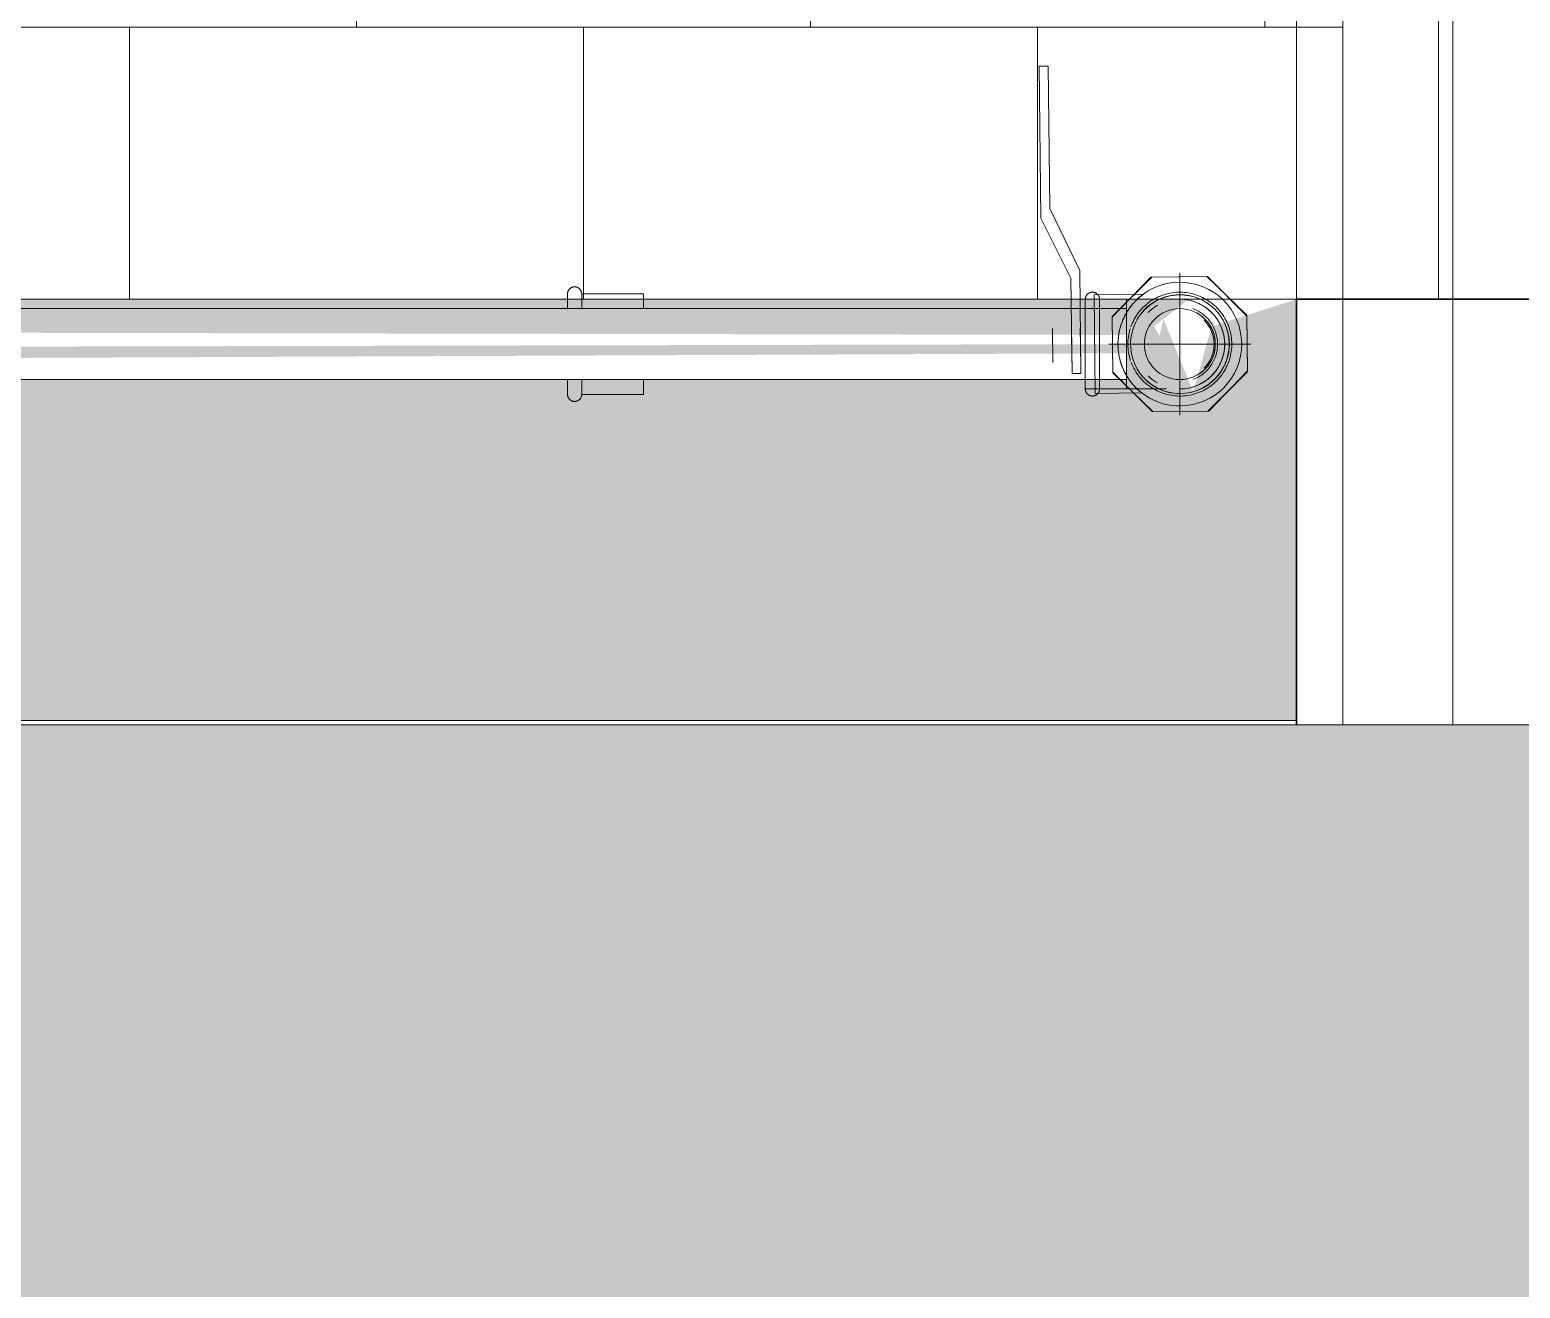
# Model space of a CAD drawing. Header units: metres. Extents: x 147 to 427, y -16 to 162.
# Drawn here: x 327.485 to 328.01, y 99.876 to 100.319 of the extents above; entities that cross this region are included whole.
import ezdxf

# ---------------------------------------------------------------- set-up
doc = ezdxf.new("R2010")
doc.units = ezdxf.units.M
doc.linetypes.add('IMPORT-Dashed _3_', pattern=[0.75, 0.5, -0.25])
doc.layers.add('1053_ARQ_BASE_MATADOURO_dwg', color=7, linetype='Continuous', lineweight=5, true_color=0x767676)
for name, color, linetype, lineweight in [('A-DETL', 7, 'Continuous', 5), ('A-DETL-GENF', 7, 'Continuous', 5), ('A-ESQ-PORTAS', 7, 'Continuous', 20), ('A-PAREDE', 7, 'Continuous', 30), ('A-VISTA01', 7, 'Continuous', 20), ('A-VISTA03', 7, 'Continuous', 9), ('A-WALL', 7, 'Continuous', 9), ('A_lay', 7, 'Continuous', 5), ('A_PROJEÇÃO', 7, 'IMPORT-Dashed _3_', 5), ('P-PIPE', 7, 'Continuous', 5), ('P-PIPE-CNTR', 7, 'Continuous', 5)]:
    doc.layers.add(name, color=color, linetype=linetype, lineweight=lineweight)

# ---------------------------------------------------------------- blocks, each defined once
blk = doc.blocks.new('AÇO_Tampão Com Rebordo - AÇO_Tampão Com Rebordo-V183-TÉRREO 1_20 - Dependente 1')
at = {"layer": 'P-PIPE'}
for p, q in [((0, 0.0177), (0.0218, 0.0177)), ((0, 0.01252), (0, 0.0177)), ((0, 0.01252), (0, 0.0177)), ((0.0218, 0.0177), (0.0218, 0.01252)), ((0.0218, 0.0177), (0.0218, 0.01252)), ((0, -0.0177), (0, -0.01252)), ((0, -0.0177), (0, -0.01252)), ((0.0218, -0.01252), (0.0218, -0.0177)), ((0.0218, -0.01252), (0.0218, -0.0177)), ((0.0218, -0.0177), (0, -0.0177))]:
    blk.add_line(p, q, dxfattribs=at)
at = {"layer": 'P-PIPE', "flags": 128}
for points in [[(0.0268, 0.0177), (0.0268, 0.0178), (0.02679, 0.0179), (0.02678, 0.018), (0.02677, 0.0181), (0.02675, 0.0182), (0.02673, 0.01829), (0.0267, 0.01839), (0.02667, 0.01849), (0.02664, 0.01858), (0.0266, 0.01867), (0.02656, 0.01876), (0.02652, 0.01885), (0.02647, 0.01894), (0.02642, 0.01903), (0.02636, 0.01911), (0.02631, 0.01919), (0.02624, 0.01927), (0.02618, 0.01935), (0.02611, 0.01942), (0.02604, 0.01949), (0.02597, 0.01956), (0.02589, 0.01963), (0.02581, 0.01969), (0.02573, 0.01975), (0.02565, 0.0198), (0.02557, 0.01986), (0.02548, 0.0199), (0.02539, 0.01995), (0.0253, 0.01999), (0.02521, 0.02003), (0.02511, 0.02006), (0.02502, 0.0201), (0.02492, 0.02012), (0.02482, 0.02014), (0.02472, 0.02016), (0.02463, 0.02018), (0.02453, 0.02019), (0.02443, 0.0202), (0.02433, 0.0202), (0.02423, 0.0202), (0.02413, 0.02019), (0.02403, 0.02019), (0.02393, 0.02017), (0.02383, 0.02016), (0.02373, 0.02013), (0.02364, 0.02011), (0.02354, 0.02008), (0.02344, 0.02005), (0.02335, 0.02001), (0.02326, 0.01997), (0.02317, 0.01993), (0.02308, 0.01988), (0.02299, 0.01983), (0.02291, 0.01978), (0.02283, 0.01972), (0.02275, 0.01966), (0.02267, 0.0196), (0.0226, 0.01953), (0.02253, 0.01946), (0.02246, 0.01939), (0.02239, 0.01931), (0.02233, 0.01924), (0.02227, 0.01916), (0.02221, 0.01907), (0.02216, 0.01899), (0.02211, 0.0189), (0.02206, 0.01881), (0.02202, 0.01872), (0.02198, 0.01863), (0.02194, 0.01854), (0.02191, 0.01844), (0.02189, 0.01835), (0.02186, 0.01825), (0.02184, 0.01815), (0.02183, 0.01805), (0.02181, 0.01795), (0.0218, 0.01785), (0.0218, 0.01775), (0.0218, 0.0177)], [(0.0218, 0.01256), (0.0218, 0.01305), (0.0218, 0.01352), (0.0218, 0.01397), (0.0218, 0.01439), (0.0218, 0.01479), (0.0218, 0.01517), (0.0218, 0.01552), (0.0218, 0.01585), (0.0218, 0.01615), (0.0218, 0.01643), (0.0218, 0.01668), (0.0218, 0.0169), (0.0218, 0.0171), (0.0218, 0.01727), (0.0218, 0.01741), (0.0218, 0.01752), (0.0218, 0.01761), (0.0218, 0.01767), (0.0218, 0.0177)], [(0.0218, 0.01769), (0.0218, 0.01764), (0.0218, 0.01757), (0.0218, 0.01747), (0.0218, 0.01735), (0.0218, 0.01719), (0.0218, 0.01701), (0.0218, 0.0168), (0.0218, 0.01657), (0.0218, 0.0163), (0.0218, 0.01601), (0.0218, 0.0157), (0.0218, 0.01536), (0.0218, 0.015), (0.0218, 0.01461), (0.0218, 0.0142), (0.0218, 0.01376), (0.0218, 0.01331), (0.0218, 0.01283), (0.0218, 0.01233)], [(0.0268, 0.01256), (0.0268, 0.01305), (0.0268, 0.01352), (0.0268, 0.01397), (0.0268, 0.01439), (0.0268, 0.01479), (0.0268, 0.01517), (0.0268, 0.01552), (0.0268, 0.01585), (0.0268, 0.01615), (0.0268, 0.01643), (0.0268, 0.01668), (0.0268, 0.0169), (0.0268, 0.0171), (0.0268, 0.01727), (0.0268, 0.01741), (0.0268, 0.01752), (0.0268, 0.01761), (0.0268, 0.01767), (0.0268, 0.0177)], [(0.0268, 0.01769), (0.0268, 0.01764), (0.0268, 0.01757), (0.0268, 0.01747), (0.0268, 0.01735), (0.0268, 0.01719), (0.0268, 0.01701), (0.0268, 0.0168), (0.0268, 0.01657), (0.0268, 0.0163), (0.0268, 0.01601), (0.0268, 0.0157), (0.0268, 0.01536), (0.0268, 0.015), (0.0268, 0.01461), (0.0268, 0.0142), (0.0268, 0.01376), (0.0268, 0.01331), (0.0268, 0.01283), (0.0268, 0.01233)], [(0.0218, -0.01769), (0.0218, -0.01764), (0.0218, -0.01757), (0.0218, -0.01747), (0.0218, -0.01735), (0.0218, -0.01719), (0.0218, -0.01701), (0.0218, -0.0168), (0.0218, -0.01657), (0.0218, -0.0163), (0.0218, -0.01601), (0.0218, -0.0157), (0.0218, -0.01536), (0.0218, -0.015), (0.0218, -0.01461), (0.0218, -0.0142), (0.0218, -0.01376), (0.0218, -0.01331), (0.0218, -0.01283), (0.0218, -0.01233)], [(0.0218, -0.01256), (0.0218, -0.01305), (0.0218, -0.01352), (0.0218, -0.01397), (0.0218, -0.01439), (0.0218, -0.01479), (0.0218, -0.01517), (0.0218, -0.01552), (0.0218, -0.01585), (0.0218, -0.01615), (0.0218, -0.01643), (0.0218, -0.01668), (0.0218, -0.0169), (0.0218, -0.0171), (0.0218, -0.01727), (0.0218, -0.01741), (0.0218, -0.01752), (0.0218, -0.01761), (0.0218, -0.01767), (0.0218, -0.0177)], [(0.0268, -0.01769), (0.0268, -0.01764), (0.0268, -0.01757), (0.0268, -0.01747), (0.0268, -0.01735), (0.0268, -0.01719), (0.0268, -0.01701), (0.0268, -0.0168), (0.0268, -0.01657), (0.0268, -0.0163), (0.0268, -0.01601), (0.0268, -0.0157), (0.0268, -0.01536), (0.0268, -0.015), (0.0268, -0.01461), (0.0268, -0.0142), (0.0268, -0.01376), (0.0268, -0.01331), (0.0268, -0.01283), (0.0268, -0.01233)], [(0.0268, -0.01256), (0.0268, -0.01305), (0.0268, -0.01352), (0.0268, -0.01397), (0.0268, -0.01439), (0.0268, -0.01479), (0.0268, -0.01517), (0.0268, -0.01552), (0.0268, -0.01585), (0.0268, -0.01615), (0.0268, -0.01643), (0.0268, -0.01668), (0.0268, -0.0169), (0.0268, -0.0171), (0.0268, -0.01727), (0.0268, -0.01741), (0.0268, -0.01752), (0.0268, -0.01761), (0.0268, -0.01767), (0.0268, -0.0177)], [(0.0218, -0.0177), (0.0218, -0.0178), (0.02181, -0.0179), (0.02182, -0.018), (0.02183, -0.0181), (0.02185, -0.0182), (0.02187, -0.01829), (0.0219, -0.01839), (0.02193, -0.01849), (0.02196, -0.01858), (0.022, -0.01867), (0.02204, -0.01876), (0.02208, -0.01885), (0.02213, -0.01894), (0.02218, -0.01903), (0.02224, -0.01911), (0.02229, -0.01919), (0.02236, -0.01927), (0.02242, -0.01935), (0.02249, -0.01942), (0.02256, -0.01949), (0.02263, -0.01956), (0.02271, -0.01963), (0.02279, -0.01969), (0.02287, -0.01975), (0.02295, -0.0198), (0.02303, -0.01986), (0.02312, -0.0199), (0.02321, -0.01995), (0.0233, -0.01999), (0.02339, -0.02003), (0.02349, -0.02006), (0.02358, -0.0201), (0.02368, -0.02012), (0.02378, -0.02014), (0.02388, -0.02016), (0.02397, -0.02018), (0.02407, -0.02019), (0.02417, -0.0202), (0.02427, -0.0202), (0.02437, -0.0202), (0.02447, -0.02019), (0.02457, -0.02019), (0.02467, -0.02017), (0.02477, -0.02016), (0.02487, -0.02013), (0.02496, -0.02011), (0.02506, -0.02008), (0.02516, -0.02005), (0.02525, -0.02001), (0.02534, -0.01997), (0.02543, -0.01993), (0.02552, -0.01988), (0.02561, -0.01983), (0.02569, -0.01978), (0.02577, -0.01972), (0.02585, -0.01966), (0.02593, -0.0196), (0.026, -0.01953), (0.02607, -0.01946), (0.02614, -0.01939), (0.02621, -0.01931), (0.02627, -0.01924), (0.02633, -0.01916), (0.02639, -0.01907), (0.02644, -0.01899), (0.02649, -0.0189), (0.02654, -0.01881), (0.02658, -0.01872), (0.02662, -0.01863), (0.02666, -0.01854), (0.02669, -0.01844), (0.02671, -0.01835), (0.02674, -0.01825), (0.02676, -0.01815), (0.02677, -0.01805), (0.02679, -0.01795), (0.0268, -0.01785), (0.0268, -0.01775), (0.0268, -0.0177)]]:
    blk.add_lwpolyline(points, dxfattribs=at)
blk = doc.blocks.new('AÇO_Cotovelo 90 45 - AÇO_Cotovelo 90 45-V187-TÉRREO 1_20 - Dependente 1')
at = {"layer": 'P-PIPE'}
for p, q in [((159.47945, 100.22422), (159.46495, 100.22422)), ((159.46495, 100.22422), (159.46495, 100.20842)), ((159.47945, 100.20842), (159.47945, 100.22422)), ((159.47945, 100.22422), (159.47945, 100.20842)), ((159.46495, 100.20842), (159.46495, 100.19262)), ((159.47945, 100.19262), (159.47945, 100.20842)), ((159.47945, 100.20842), (159.47945, 100.19262)), ((159.46495, 100.19262), (159.47945, 100.19262))]:
    blk.add_line(p, q, dxfattribs=at)
at = {"layer": 'P-PIPE', "flags": 128}
for points in [[(159.46495, 100.22422), (159.46495, 100.22432), (159.46496, 100.22442), (159.46497, 100.22452), (159.46498, 100.22462), (159.465, 100.22472), (159.46502, 100.22482), (159.46505, 100.22491), (159.46508, 100.22501), (159.46511, 100.2251), (159.46515, 100.2252), (159.46519, 100.22529), (159.46523, 100.22538), (159.46528, 100.22546), (159.46533, 100.22555), (159.46539, 100.22563), (159.46544, 100.22571), (159.46551, 100.22579), (159.46557, 100.22587), (159.46564, 100.22594), (159.46571, 100.22602), (159.46578, 100.22608), (159.46586, 100.22615), (159.46594, 100.22621), (159.46602, 100.22627), (159.4661, 100.22633), (159.46618, 100.22638), (159.46627, 100.22643), (159.46636, 100.22647), (159.46645, 100.22651), (159.46654, 100.22655), (159.46664, 100.22659), (159.46673, 100.22662), (159.46683, 100.22664), (159.46693, 100.22667), (159.46703, 100.22669), (159.46712, 100.2267), (159.46722, 100.22671), (159.46732, 100.22672), (159.46742, 100.22672), (159.46745, 100.22672)], [(159.46495, 100.22421), (159.46495, 100.22417), (159.46495, 100.22411), (159.46495, 100.22402), (159.46495, 100.22391), (159.46495, 100.22377), (159.46495, 100.22361), (159.46495, 100.22342), (159.46495, 100.22321), (159.46495, 100.22297), (159.46495, 100.22272), (159.46495, 100.22244), (159.46495, 100.22213), (159.46495, 100.22181), (159.46495, 100.22146), (159.46495, 100.2211), (159.46495, 100.22071), (159.46495, 100.2203), (159.46495, 100.21987), (159.46495, 100.21943), (159.46495, 100.21897), (159.46495, 100.21849), (159.46495, 100.21799), (159.46495, 100.21748), (159.46495, 100.21696), (159.46495, 100.21642), (159.46495, 100.21587), (159.46495, 100.21531), (159.46495, 100.21473), (159.46495, 100.21415), (159.46495, 100.21355), (159.46495, 100.21295), (159.46495, 100.21234), (159.46495, 100.21173), (159.46495, 100.21111), (159.46495, 100.21048), (159.46495, 100.20985), (159.46495, 100.20922), (159.46495, 100.20859), (159.46495, 100.20842)], [(159.46495, 100.2206), (159.46495, 100.22099), (159.46495, 100.22137), (159.46495, 100.22172), (159.46495, 100.22205), (159.46495, 100.22236), (159.46495, 100.22264), (159.46495, 100.22291), (159.46495, 100.22315), (159.46495, 100.22337), (159.46495, 100.22356), (159.46495, 100.22373), (159.46495, 100.22387), (159.46495, 100.22399), (159.46495, 100.22409), (159.46495, 100.22416), (159.46495, 100.2242)], [(159.46745, 100.22672), (159.46755, 100.22672), (159.46765, 100.22671), (159.46775, 100.2267), (159.46785, 100.22669), (159.46795, 100.22667), (159.46804, 100.22665), (159.46814, 100.22662), (159.46824, 100.2266), (159.46833, 100.22656), (159.46842, 100.22652), (159.46852, 100.22648), (159.4686, 100.22644), (159.46869, 100.22639), (159.46878, 100.22634), (159.46886, 100.22629), (159.46894, 100.22623), (159.46902, 100.22617), (159.4691, 100.2261), (159.46917, 100.22603), (159.46924, 100.22596), (159.46931, 100.22589), (159.46938, 100.22581), (159.46944, 100.22574), (159.4695, 100.22566), (159.46955, 100.22557), (159.46961, 100.22549), (159.46966, 100.2254), (159.4697, 100.22531), (159.46974, 100.22522), (159.46978, 100.22513), (159.46981, 100.22503), (159.46985, 100.22494), (159.46987, 100.22484), (159.46989, 100.22475), (159.46991, 100.22465), (159.46993, 100.22455), (159.46994, 100.22445), (159.46995, 100.22435), (159.46995, 100.22425), (159.46995, 100.22422)], [(159.46995, 100.22421), (159.46995, 100.22417), (159.46995, 100.22411), (159.46995, 100.22402), (159.46995, 100.22391), (159.46995, 100.22377), (159.46995, 100.22361), (159.46995, 100.22342), (159.46995, 100.22321), (159.46995, 100.22297), (159.46995, 100.22272), (159.46995, 100.22244), (159.46995, 100.22213), (159.46995, 100.22181), (159.46995, 100.22146), (159.46995, 100.2211), (159.46995, 100.22071)], [(159.46995, 100.20842), (159.46995, 100.20905), (159.46995, 100.20968), (159.46995, 100.21031), (159.46995, 100.21094), (159.46995, 100.21156), (159.46995, 100.21218), (159.46995, 100.21279), (159.46995, 100.21339), (159.46995, 100.21399), (159.46995, 100.21457), (159.46995, 100.21515), (159.46995, 100.21572), (159.46995, 100.21627), (159.46995, 100.21681), (159.46995, 100.21734), (159.46995, 100.21786), (159.46995, 100.21836), (159.46995, 100.21884), (159.46995, 100.21931), (159.46995, 100.21976), (159.46995, 100.22019), (159.46995, 100.2206), (159.46995, 100.22099), (159.46995, 100.22137), (159.46995, 100.22172), (159.46995, 100.22205), (159.46995, 100.22236), (159.46995, 100.22264), (159.46995, 100.22291), (159.46995, 100.22315), (159.46995, 100.22337), (159.46995, 100.22356), (159.46995, 100.22373), (159.46995, 100.22387), (159.46995, 100.22399), (159.46995, 100.22409), (159.46995, 100.22416), (159.46995, 100.2242)], [(159.47945, 100.22422), (159.4802, 100.22422), (159.48095, 100.22422), (159.4817, 100.22422), (159.48245, 100.22422), (159.48319, 100.22422), (159.48392, 100.22422), (159.48465, 100.22422), (159.48536, 100.22422), (159.48607, 100.22422), (159.48677, 100.22422), (159.48746, 100.22422), (159.48813, 100.22422), (159.48879, 100.22422), (159.48944, 100.22422), (159.49007, 100.22422), (159.49068, 100.22422), (159.49127, 100.22422), (159.49185, 100.22422), (159.4924, 100.22422), (159.49294, 100.22422), (159.49345, 100.22422)], [(159.51655, 100.20842), (159.51654, 100.20915), (159.51649, 100.20988), (159.51642, 100.21061), (159.51632, 100.21134), (159.51619, 100.21206), (159.51603, 100.21277), (159.51584, 100.21348), (159.51562, 100.21418), (159.51538, 100.21487), (159.51511, 100.21555), (159.51481, 100.21622), (159.51448, 100.21687), (159.51413, 100.21751), (159.51375, 100.21814), (159.51335, 100.21875), (159.51293, 100.21935), (159.51248, 100.21993), (159.51201, 100.22049), (159.51151, 100.22103), (159.511, 100.22155), (159.51046, 100.22205), (159.50991, 100.22253), (159.50934, 100.22298), (159.50875, 100.22341), (159.50814, 100.22382), (159.50751, 100.2242), (159.50688, 100.22456), (159.50622, 100.22489), (159.50556, 100.2252), (159.50488, 100.22548), (159.50419, 100.22573), (159.5035, 100.22595), (159.50279, 100.22615), (159.50208, 100.22632), (159.50136, 100.22646), (159.50064, 100.22657), (159.49991, 100.22665), (159.49918, 100.2267), (159.49845, 100.22672), (159.49772, 100.22671), (159.49698, 100.22668), (159.49626, 100.22661), (159.49553, 100.22652), (159.49481, 100.2264), (159.49409, 100.22624), (159.49338, 100.22606), (159.49268, 100.22585), (159.49199, 100.22562), (159.49131, 100.22535), (159.49063, 100.22506), (159.48998, 100.22474), (159.48933, 100.2244), (159.4887, 100.22403), (159.48808, 100.22364), (159.48748, 100.22322), (159.4869, 100.22277), (159.48633, 100.22231), (159.48579, 100.22182), (159.48526, 100.22131), (159.48476, 100.22078), (159.48427, 100.22023), (159.48381, 100.21966), (159.48337, 100.21908), (159.48296, 100.21848), (159.48257, 100.21786), (159.4822, 100.21722), (159.48187, 100.21657), (159.48155, 100.21591), (159.48127, 100.21524), (159.48101, 100.21455)], [(159.50322, 100.22342), (159.50382, 100.22321), (159.5044, 100.22297), (159.50498, 100.22272), (159.50555, 100.22244), (159.5061, 100.22213), (159.50664, 100.22181), (159.50717, 100.22146), (159.50769, 100.2211), (159.50819, 100.22071), (159.50867, 100.2203), (159.50914, 100.21987), (159.50958, 100.21943), (159.51002, 100.21897), (159.51043, 100.21849), (159.51082, 100.21799), (159.51119, 100.21748), (159.51155, 100.21696), (159.51188, 100.21642), (159.51219, 100.21587), (159.51247, 100.21531), (159.51274, 100.21473), (159.51298, 100.21415), (159.51319, 100.21355), (159.51339, 100.21295), (159.51356, 100.21234), (159.5137, 100.21173), (159.51382, 100.21111), (159.51392, 100.21048), (159.51399, 100.20985), (159.51403, 100.20922), (159.51405, 100.20859), (159.51405, 100.20842)], [(159.5028, 100.22092), (159.5033, 100.22073), (159.50378, 100.22052), (159.50426, 100.22028), (159.50473, 100.22003), (159.50519, 100.21977), (159.50564, 100.21948), (159.50608, 100.21917), (159.5065, 100.21885), (159.50691, 100.21852), (159.50731, 100.21816), (159.50769, 100.21779), (159.50806, 100.21741), (159.50841, 100.21701), (159.50874, 100.21659), (159.50906, 100.21617), (159.50936, 100.21573), (159.50965, 100.21528), (159.50991, 100.21482), (159.51016, 100.21435), (159.51039, 100.21386), (159.51059, 100.21337), (159.51078, 100.21288), (159.51095, 100.21237), (159.5111, 100.21186), (159.51122, 100.21135), (159.51133, 100.21082), (159.51142, 100.2103), (159.51148, 100.20977), (159.51152, 100.20924), (159.51155, 100.20871), (159.51155, 100.20842)], [(159.48078, 100.21386), (159.48057, 100.21315), (159.4804, 100.21244), (159.48025, 100.21173), (159.48013, 100.211), (159.48004, 100.21028), (159.47998, 100.20955), (159.47995, 100.20882), (159.47995, 100.20842)], [(159.46495, 100.20842), (159.46495, 100.20779), (159.46495, 100.20716), (159.46495, 100.20653), (159.46495, 100.2059), (159.46495, 100.20528), (159.46495, 100.20467), (159.46495, 100.20406), (159.46495, 100.20345), (159.46495, 100.20286), (159.46495, 100.20227), (159.46495, 100.20169), (159.46495, 100.20113), (159.46495, 100.20057), (159.46495, 100.20003), (159.46495, 100.1995), (159.46495, 100.19899), (159.46495, 100.19849), (159.46495, 100.198), (159.46495, 100.19754), (159.46495, 100.19709), (159.46495, 100.19666), (159.46495, 100.19624), (159.46495, 100.19585), (159.46495, 100.19548), (159.46495, 100.19513), (159.46495, 100.1948), (159.46495, 100.19449), (159.46495, 100.1942), (159.46495, 100.19394), (159.46495, 100.1937), (159.46495, 100.19348), (159.46495, 100.19329), (159.46495, 100.19312), (159.46495, 100.19297), (159.46495, 100.19285), (159.46495, 100.19276), (159.46495, 100.19269), (159.46495, 100.19264)], [(159.46995, 100.19263), (159.46995, 100.19267), (159.46995, 100.19274), (159.46995, 100.19282), (159.46995, 100.19294), (159.46995, 100.19307), (159.46995, 100.19324), (159.46995, 100.19342), (159.46995, 100.19363), (159.46995, 100.19387), (159.46995, 100.19413), (159.46995, 100.19441), (159.46995, 100.19471), (159.46995, 100.19504), (159.46995, 100.19538), (159.46995, 100.19575), (159.46995, 100.19614), (159.46995, 100.19654), (159.46995, 100.19697), (159.46995, 100.19741), (159.46995, 100.19788), (159.46995, 100.19835), (159.46995, 100.19885), (159.46995, 100.19936), (159.46995, 100.19989), (159.46995, 100.20042), (159.46995, 100.20097), (159.46995, 100.20154), (159.46995, 100.20211), (159.46995, 100.2027), (159.46995, 100.20329), (159.46995, 100.20389), (159.46995, 100.2045), (159.46995, 100.20512), (159.46995, 100.20574), (159.46995, 100.20636), (159.46995, 100.20699), (159.46995, 100.20762), (159.46995, 100.20825), (159.46995, 100.20842)], [(159.47995, 100.20842), (159.47996, 100.20769), (159.48001, 100.20696), (159.48008, 100.20623), (159.48018, 100.20551), (159.48031, 100.20479), (159.48047, 100.20407), (159.48066, 100.20336), (159.48088, 100.20267)], [(159.48112, 100.20198), (159.48139, 100.2013), (159.48169, 100.20063), (159.48202, 100.19997), (159.48237, 100.19933), (159.48275, 100.1987), (159.48315, 100.19809), (159.48357, 100.19749), (159.48402, 100.19692), (159.48449, 100.19636), (159.48499, 100.19581), (159.4855, 100.19529), (159.48604, 100.19479), (159.48659, 100.19432), (159.48716, 100.19386), (159.48775, 100.19343), (159.48836, 100.19302), (159.48899, 100.19264), (159.48962, 100.19228), (159.49028, 100.19195), (159.49094, 100.19164), (159.49162, 100.19137), (159.49231, 100.19111), (159.493, 100.19089), (159.49371, 100.19069), (159.49442, 100.19053), (159.49514, 100.19039), (159.49586, 100.19028), (159.49659, 100.1902), (159.49732, 100.19015), (159.49805, 100.19012), (159.49878, 100.19013), (159.49952, 100.19017), (159.50024, 100.19023), (159.50097, 100.19033), (159.50169, 100.19045), (159.50241, 100.1906), (159.50312, 100.19078), (159.50382, 100.19099), (159.50451, 100.19123), (159.50519, 100.19149), (159.50587, 100.19178), (159.50653, 100.1921), (159.50717, 100.19244), (159.5078, 100.19281), (159.50842, 100.19321), (159.50902, 100.19363), (159.5096, 100.19407), (159.51017, 100.19453), (159.51071, 100.19502), (159.51124, 100.19553), (159.51174, 100.19606), (159.51223, 100.19661), (159.51269, 100.19718), (159.51313, 100.19777), (159.51354, 100.19837), (159.51393, 100.19899), (159.5143, 100.19962), (159.51463, 100.20027), (159.51495, 100.20093), (159.51523, 100.20161), (159.51549, 100.20229), (159.51572, 100.20299), (159.51593, 100.20369), (159.5161, 100.2044), (159.51625, 100.20512), (159.51637, 100.20584), (159.51646, 100.20657), (159.51652, 100.2073), (159.51655, 100.20803), (159.51655, 100.20842)], [(159.51405, 100.20842), (159.51404, 100.20779), (159.514, 100.20716), (159.51394, 100.20653), (159.51385, 100.2059), (159.51374, 100.20528), (159.5136, 100.20467), (159.51343, 100.20406), (159.51325, 100.20345), (159.51304, 100.20286), (159.5128, 100.20227), (159.51255, 100.20169), (159.51226, 100.20113), (159.51196, 100.20057), (159.51164, 100.20003), (159.51129, 100.1995), (159.51092, 100.19899), (159.51054, 100.19849), (159.51013, 100.198), (159.5097, 100.19754), (159.50926, 100.19709), (159.5088, 100.19666), (159.50832, 100.19624), (159.50782, 100.19585), (159.50731, 100.19548), (159.50679, 100.19513), (159.50625, 100.1948), (159.5057, 100.19449), (159.50513, 100.1942), (159.50456, 100.19394), (159.50398, 100.1937), (159.50338, 100.19348), (159.50278, 100.19329)], [(159.51155, 100.20842), (159.51154, 100.20789), (159.51151, 100.20736), (159.51145, 100.20683), (159.51138, 100.2063), (159.51129, 100.20578), (159.51117, 100.20526), (159.51103, 100.20475), (159.51088, 100.20424), (159.5107, 100.20374), (159.5105, 100.20324), (159.51028, 100.20276), (159.51005, 100.20228), (159.50979, 100.20181), (159.50952, 100.20136), (159.50923, 100.20091), (159.50892, 100.20048), (159.50859, 100.20006), (159.50825, 100.19965), (159.50789, 100.19926), (159.50752, 100.19888), (159.50713, 100.19852), (159.50672, 100.19817), (159.50631, 100.19784), (159.50588, 100.19753), (159.50544, 100.19723), (159.50498, 100.19695), (159.50452, 100.19669), (159.50404, 100.19645), (159.50356, 100.19623), (159.50307, 100.19603)], [(159.46495, 100.19263), (159.46495, 100.19267), (159.46495, 100.19274), (159.46495, 100.19282), (159.46495, 100.19294), (159.46495, 100.19307), (159.46495, 100.19324), (159.46495, 100.19342), (159.46495, 100.19363), (159.46495, 100.19387), (159.46495, 100.19413), (159.46495, 100.19441), (159.46495, 100.19471), (159.46495, 100.19504), (159.46495, 100.19538), (159.46495, 100.19575), (159.46495, 100.19614)], [(159.46995, 100.19624), (159.46995, 100.19585), (159.46995, 100.19548), (159.46995, 100.19513), (159.46995, 100.1948), (159.46995, 100.19449), (159.46995, 100.1942), (159.46995, 100.19394), (159.46995, 100.1937), (159.46995, 100.19348), (159.46995, 100.19329), (159.46995, 100.19312), (159.46995, 100.19297), (159.46995, 100.19285), (159.46995, 100.19276), (159.46995, 100.19269), (159.46995, 100.19264)], [(159.46745, 100.19012), (159.46735, 100.19012), (159.46725, 100.19013), (159.46715, 100.19014), (159.46705, 100.19015), (159.46695, 100.19017), (159.46686, 100.19019), (159.46676, 100.19022), (159.46666, 100.19025), (159.46657, 100.19028), (159.46648, 100.19032), (159.46639, 100.19036), (159.4663, 100.1904), (159.46621, 100.19045), (159.46612, 100.1905), (159.46604, 100.19056), (159.46596, 100.19062), (159.46588, 100.19068), (159.4658, 100.19074), (159.46573, 100.19081), (159.46566, 100.19088), (159.46559, 100.19095), (159.46552, 100.19103), (159.46546, 100.19111), (159.4654, 100.19119), (159.46535, 100.19127), (159.46529, 100.19136), (159.46525, 100.19144), (159.4652, 100.19153), (159.46516, 100.19162), (159.46512, 100.19172), (159.46509, 100.19181), (159.46506, 100.19191), (159.46503, 100.192), (159.46501, 100.1921), (159.46499, 100.1922), (159.46497, 100.1923), (159.46496, 100.1924), (159.46495, 100.19249), (159.46495, 100.19259), (159.46495, 100.19262)], [(159.46995, 100.19262), (159.46995, 100.19252), (159.46994, 100.19242), (159.46993, 100.19232), (159.46992, 100.19222), (159.4699, 100.19213), (159.46988, 100.19203), (159.46985, 100.19193), (159.46982, 100.19184), (159.46979, 100.19174), (159.46975, 100.19165), (159.46971, 100.19156), (159.46967, 100.19147), (159.46962, 100.19138), (159.46957, 100.19129), (159.46951, 100.19121), (159.46946, 100.19113), (159.46939, 100.19105), (159.46933, 100.19097), (159.46926, 100.1909), (159.46919, 100.19083), (159.46912, 100.19076), (159.46904, 100.1907), (159.46896, 100.19063), (159.46888, 100.19057), (159.4688, 100.19052), (159.46872, 100.19047), (159.46863, 100.19042), (159.46854, 100.19037), (159.46845, 100.19033), (159.46836, 100.19029), (159.46826, 100.19026), (159.46817, 100.19023), (159.46807, 100.1902), (159.46797, 100.19018), (159.46788, 100.19016), (159.46778, 100.19014), (159.46768, 100.19013), (159.46758, 100.19013), (159.46748, 100.19012), (159.46745, 100.19012)], [(159.49358, 100.19262), (159.49308, 100.19262), (159.49255, 100.19262), (159.492, 100.19262), (159.49143, 100.19262), (159.49084, 100.19262), (159.49023, 100.19262), (159.48961, 100.19262), (159.48897, 100.19262), (159.48831, 100.19262), (159.48764, 100.19262), (159.48696, 100.19262), (159.48626, 100.19262), (159.48556, 100.19262), (159.48484, 100.19262), (159.48412, 100.19262), (159.48338, 100.19262), (159.48265, 100.19262), (159.4819, 100.19262), (159.48115, 100.19262), (159.4804, 100.19262), (159.47965, 100.19262), (159.47945, 100.19262)]]:
    blk.add_lwpolyline(points, dxfattribs=at)
at = {"layer": 'P-PIPE'}
for radius, start, end in [(0.0158, 0, 90), (0.0158, 0, 90), (0.0158, 0, 75), (0.0158, 120, 135), (0.01205, 0, 45), (0.01205, 0, 45), (0.0158, 270, 0), (0.0158, 270, 0), (0.0158, 285, 0), (0.01205, 315, 0), (0.01205, 315, 0), (0.0158, 225, 240)]:
    blk.add_arc((159.49825, 100.20842), radius, start, end, dxfattribs=at)
blk = doc.blocks.new('Valvula esfera BSP - Válvula Esfera BSP - TupyValve - Válvula Esfera BSP TupyValves PN25 Standard-3972515-TÉRREO 1_20 - Dependente 1')
at = {"layer": 'P-PIPE', "true_color": 0x7f7f7f}
blk.add_hatch(color=8, dxfattribs=at).paths.add_polyline_path([(159.50298, 100.19162), (159.49246, 100.21726), (159.48892, 100.20217), (159.49725, 100.19592)])
at = {"layer": 'P-PIPE'}
for p, q in [((159.4487, 100.3064), (159.45187, 100.30643)), ((159.45187, 100.30643), (159.4487, 100.3064)), ((159.44927, 100.25277), (159.4487, 100.3064)), ((159.4487, 100.3064), (159.44927, 100.25277)), ((159.45187, 100.30643), (159.45241, 100.25621)), ((159.45241, 100.25621), (159.45187, 100.30643)), ((159.45241, 100.25621), (159.46297, 100.23432)), ((159.46297, 100.23432), (159.45241, 100.25621)), ((159.4599, 100.23171), (159.44927, 100.25277)), ((159.44927, 100.25277), (159.4599, 100.23171)), ((159.46297, 100.23432), (159.46336, 100.19805)), ((159.46336, 100.19805), (159.46297, 100.23432)), ((159.46026, 100.19802), (159.4599, 100.23171)), ((159.4599, 100.23171), (159.46026, 100.19802)), ((159.48838, 100.23202), (159.47444, 100.21819)), ((159.47444, 100.21819), (159.48838, 100.23202)), ((159.48808, 100.23201), (159.47445, 100.21789)), ((159.47445, 100.21789), (159.48808, 100.23201)), ((159.50772, 100.23222), (159.48808, 100.23201)), ((159.48808, 100.23201), (159.50772, 100.23222)), ((159.50801, 100.23223), (159.48838, 100.23202)), ((159.48838, 100.23202), (159.50801, 100.23223)), ((159.52184, 100.21859), (159.50772, 100.23222)), ((159.50772, 100.23222), (159.52184, 100.21859)), ((159.52185, 100.21829), (159.50801, 100.23223)), ((159.50801, 100.23223), (159.52185, 100.21829)), ((159.4854, 100.22603), (159.46806, 100.22585)), ((159.46806, 100.22585), (159.46843, 100.19105)), ((159.46806, 100.22585), (159.46843, 100.19105)), ((159.47444, 100.21819), (159.47465, 100.19855)), ((159.47465, 100.19855), (159.47444, 100.21819)), ((159.47445, 100.21789), (159.47466, 100.19826)), ((159.47466, 100.19826), (159.47445, 100.21789)), ((159.52205, 100.19895), (159.52184, 100.21859)), ((159.52184, 100.21859), (159.52205, 100.19895)), ((159.52206, 100.19866), (159.52185, 100.21829)), ((159.52185, 100.21829), (159.52206, 100.19866)), ((159.45339, 100.21394), (159.45352, 100.20194)), ((159.45339, 100.21394), (159.45352, 100.20194)), ((159.46009, 100.21401), (159.46022, 100.20202)), ((159.46009, 100.21401), (159.46022, 100.20202)), ((159.46332, 100.20205), (159.46319, 100.21405)), ((159.46332, 100.20205), (159.46319, 100.21405)), ((159.46832, 100.2021), (159.46819, 100.2141)), ((159.46832, 100.2021), (159.46819, 100.2141)), ((159.46336, 100.19805), (159.46026, 100.19802)), ((159.46026, 100.19802), (159.46336, 100.19805)), ((159.47465, 100.19855), (159.48849, 100.18462)), ((159.48849, 100.18462), (159.47465, 100.19855)), ((159.47466, 100.19826), (159.48878, 100.18462)), ((159.48878, 100.18462), (159.47466, 100.19826)), ((159.50812, 100.18483), (159.52206, 100.19866)), ((159.52206, 100.19866), (159.50812, 100.18483)), ((159.50842, 100.18483), (159.52205, 100.19895)), ((159.52205, 100.19895), (159.50842, 100.18483)), ((159.46843, 100.19105), (159.48485, 100.19122)), ((159.48849, 100.18462), (159.50812, 100.18483)), ((159.50812, 100.18483), (159.48849, 100.18462)), ((159.48878, 100.18462), (159.50842, 100.18483)), ((159.50842, 100.18483), (159.48878, 100.18462))]:
    blk.add_line(p, q, dxfattribs=at)
for centre, radius, start, end in [((159.49825, 100.20842), 0.0218, 90.612, 270.612), ((159.49825, 100.20842), 0.0218, 90.612, 270.612), ((159.49825, 100.20842), 0.0218, 270.612, 90.612), ((159.49825, 100.20842), 0.0218, 270.612, 90.612), ((159.4983, 100.20838), 0.0174, 90.612, 270.612), ((159.4983, 100.20838), 0.0174, 90.612, 270.612), ((159.49825, 100.20842), 0.0174, 90.612, 150.612), ((159.49825, 100.20842), 0.0174, 90.612, 150.612), ((159.49825, 100.20842), 0.0174, 270.612, 90.612), ((159.49825, 100.20842), 0.0174, 270.612, 90.612), ((159.4983, 100.20838), 0.0174, 270.612, 90.612), ((159.4983, 100.20838), 0.0174, 270.612, 90.612), ((159.49825, 100.20842), 0.0174, 210.612, 270.612), ((159.49825, 100.20842), 0.0174, 210.612, 270.612)]:
    blk.add_arc(centre, radius, start, end, dxfattribs=at)
for points, knots in [([(159.48485, 100.19122), (159.48478, 100.19128), (159.48455, 100.19146), (159.48404, 100.19189), (159.48356, 100.19231), (159.48298, 100.19286), (159.4823, 100.19355), (159.48159, 100.19435), (159.48088, 100.19523), (159.48019, 100.19619), (159.47928, 100.19762), (159.47844, 100.19923), (159.47773, 100.20101), (159.47727, 100.20244), (159.4769, 100.20395), (159.47654, 100.20598), (159.4764, 100.20813), (159.47651, 100.2103), (159.47677, 100.21239), (159.47724, 100.2144), (159.4779, 100.2163), (159.47865, 100.21806), (159.47953, 100.21965), (159.48047, 100.22106), (159.48119, 100.22201), (159.48192, 100.22288), (159.48267, 100.22369), (159.48339, 100.22438), (159.4839, 100.22484), (159.48425, 100.22514), (159.48458, 100.2254), (159.48505, 100.22578), (159.48531, 100.22596), (159.4854, 100.22603)], [0, 0, 0, 0, 0.055556, 0.083333, 0.111111, 0.138889, 0.166667, 0.194444, 0.222222, 0.25, 0.277778, 0.333333, 0.361111, 0.388889, 0.416667, 0.444444, 0.5, 0.527778, 0.555556, 0.611111, 0.638889, 0.666667, 0.722222, 0.75, 0.777778, 0.805556, 0.833333, 0.861111, 0.888889, 0.902778, 0.916667, 0.944444, 1, 1, 1, 1]), ([(159.4854, 100.22603), (159.48531, 100.22596), (159.48505, 100.22578), (159.48458, 100.2254), (159.48425, 100.22514), (159.4839, 100.22484), (159.48339, 100.22438), (159.48267, 100.22369), (159.48192, 100.22288), (159.48119, 100.22201), (159.48047, 100.22106), (159.47953, 100.21965), (159.47865, 100.21806), (159.4779, 100.2163), (159.47741, 100.21488), (159.477, 100.21339), (159.47661, 100.21137), (159.47642, 100.20922), (159.47647, 100.20705), (159.47668, 100.20495), (159.47711, 100.20293), (159.47773, 100.20101), (159.47844, 100.19923), (159.47928, 100.19762), (159.48019, 100.19619), (159.48088, 100.19523), (159.48159, 100.19435), (159.4823, 100.19355), (159.48298, 100.19286), (159.48356, 100.19231), (159.48404, 100.19189), (159.48455, 100.19146), (159.48478, 100.19128), (159.48485, 100.19122)], [0, 0, 0, 0, 0.055556, 0.083333, 0.097222, 0.111111, 0.138889, 0.166667, 0.194444, 0.222222, 0.25, 0.277778, 0.333333, 0.361111, 0.388889, 0.416667, 0.444444, 0.5, 0.527778, 0.555556, 0.611111, 0.638889, 0.666667, 0.722222, 0.75, 0.777778, 0.805556, 0.833333, 0.861111, 0.888889, 0.916667, 0.944444, 1, 1, 1, 1])]:
    blk.add_open_spline(points, degree=3, knots=knots, dxfattribs=at)
blk = doc.blocks.new('1053_ARQ_BASE_MATADOURO_dwg_arq geral tgov-4039641-TÉRREO 1_20 - Dependente 1')
at = {"layer": 'A_lay', "true_color": 0xaaaaaa}
h = blk.add_hatch(dxfattribs=at)
h.set_pattern_fill('FP_7', color=253, style=0, pattern_type=2)
h.set_pattern_definition([(0, (0, 0), (0, 0.16), []), (90, (0, 0), (-0.08, 0.16), [0.16, -0.16])])
h.paths.add_polyline_path([(19.89847, 17.03819), (29.3459, 17.03819), (29.3459, 17.53815), (19.67273, 17.53538), (19.67273, 17.03819)])
at = {"color": 253, "lineweight": 5, "true_color": 0xaaaaaa}
blk.add_line((29.3459, 17.53386), (29.3459, 17.03819), dxfattribs=at)
at = {"layer": 'A-ESQ-PORTAS', "color": 253, "true_color": 0xaaaaaa}
blk.add_line((29.37961, 17.03821), (29.37961, 17.53821), dxfattribs=at)
at = {"layer": 'A-PAREDE', "color": 253, "true_color": 0xaaaaaa, "flags": 128}
blk.add_lwpolyline([(29.32961, 16.88819), (29.32961, 17.03821), (29.47961, 17.03821), (29.47961, 16.88819)], dxfattribs=at)
at = {"layer": 'A-VISTA01', "color": 253, "true_color": 0xaaaaaa}
blk.add_line((29.3459, 16.88819), (29.3459, 17.03819), dxfattribs=at)
at = {"layer": 'A-VISTA01', "color": 253, "true_color": 0xaaaaaa, "flags": 128}
blk.add_lwpolyline([(29.3459, 17.03819), (19.30006, 17.03819), (18.65722, 16.88819)], dxfattribs=at)
at = {"layer": 'A-VISTA03', "color": 253, "true_color": 0xaaaaaa}
blk.add_line((29.32961, 17.53821), (29.32961, 17.03821), dxfattribs=at)
at = {"layer": 'A_PROJEÇÃO', "color": 253, "true_color": 0xaaaaaa, "flags": 128}
blk.add_lwpolyline([(29.38461, 16.88819), (29.38461, 21.30821), (29.38461, 25.03821)], dxfattribs=at)
blk = doc.blocks.new('1053_ARQ_BASE_MATADOURO_dwg-3625622-TÉRREO 1_20 - Dependente 1')
blk.add_blockref('1053_ARQ_BASE_MATADOURO_dwg_arq geral tgov-4039641-TÉRREO 1_20 - Dependente 1', (130.20979, 83.18603))

msp = doc.modelspace()

# ---------------------------------------------------------------- hatches: boundary and pattern name
at = {"layer": 'A-DETL-GENF', "true_color": 0xffff00}
h = msp.add_hatch(color=2, dxfattribs=at)
h.paths.add_polyline_path([(335.06998, 79.44633), (337.16865, 79.44633), (337.16865, 100.07422), (313.56872, 100.07422), (313.56872, 79.44633), (334.60043, 79.44633)])
h.paths.add_polyline_path([(314.07797, 79.90256), (314.07797, 99.77691), (336.70047, 99.77691), (336.70047, 79.90256), (321.69338, 79.90256)])
at = {"layer": 'A-WALL', "true_color": 0xffd4aa, "transparency": 33554483}
h = msp.add_hatch(color=41, dxfattribs=at)
h.paths.add_polyline_path([(317.92487, 100.07572), (327.93136, 100.07572), (327.93136, 100.22422), (327.90138, 100.21466), (327.89493, 100.19162), (327.88111, 100.21467), (327.89329, 100.22422), (317.90181, 100.22422), (317.91908, 100.07572)])
h.paths.add_polyline_path([(320.44148, 100.19592), (318.45228, 100.20519), (318.45228, 100.22092), (320.44148, 100.21166), (320.44148, 100.19635)])
h.paths.add_polyline_path([(323.04148, 100.19592), (320.50748, 100.20519), (320.50748, 100.22092), (323.05498, 100.21166), (323.05498, 100.19592)])
h.paths.add_polyline_path([(325.52517, 100.19592), (323.09328, 100.20519), (323.09398, 100.22092), (327.8714, 100.21166), (327.8714, 100.19592), (325.64148, 100.19592)])
at = {"layer": 'P-PIPE', "true_color": 0xc0c0c0}
for points in [[(326.80244, 100.20842), (327.8714, 100.21925), (327.8714, 100.22092), (323.09328, 100.21166), (323.09328, 100.20842), (326.16381, 100.20842)], [(325.64148, 100.19592), (327.8714, 100.20519), (327.8714, 100.20842), (323.09328, 100.1976), (323.09398, 100.19592), (325.52517, 100.19592)]]:
    msp.add_hatch(color=9, dxfattribs=at).paths.add_polyline_path(points)

# ---------------------------------------------------------------- linework, layer by layer
at = {"layer": 'A-DETL'}
msp.add_line((337.16865, 100.07422), (313.56872, 100.07422), dxfattribs=at)
at = {"layer": 'A-WALL', "color": 253, "true_color": 0xaaaaaa}
for p, q in [((327.93136, 100.22422), (317.90181, 100.22422)), ((317.91891, 100.07572), (327.93136, 100.07572))]:
    msp.add_line(p, q, dxfattribs=at)
at = {"layer": 'A-WALL', "color": 253, "true_color": 0xbbb2aa}
msp.add_line((327.93136, 100.22422), (327.93136, 100.07422), dxfattribs=at)
at = {"layer": 'A-WALL', "color": 9, "true_color": 0xc8b8aa}
msp.add_line((317.91908, 100.07422), (327.93136, 100.07422), dxfattribs=at)
at = {"layer": 'P-PIPE'}
for p, q in [((327.8714, 100.22092), (323.09328, 100.22092)), ((327.8714, 100.19592), (327.8714, 100.22092)), ((323.09328, 100.19592), (327.8714, 100.19592))]:
    msp.add_line(p, q, dxfattribs=at)
for start, end in [(90, 180), (90, 180), (0, 90), (0, 90), (0, 60), (0, 60), (180, 270), (180, 270), (270, 0), (270, 0), (300, 0), (300, 0)]:
    msp.add_arc((327.8902, 100.20842), 0.0125, start, end, dxfattribs=at)
at = {"layer": 'P-PIPE-CNTR'}
for p, q in [((327.8902, 100.18342), (327.8902, 100.23342)), ((327.8652, 100.20842), (327.9152, 100.20842)), ((327.89475, 100.20842), (327.9152, 100.20842)), ((327.8902, 100.18342), (327.8902, 100.19517))]:
    msp.add_line(p, q, dxfattribs=at)

# ---------------------------------------------------------------- block references
at = {"layer": '1053_ARQ_BASE_MATADOURO_dwg', "color": 253, "true_color": 0xaaaaaa}
msp.add_blockref('1053_ARQ_BASE_MATADOURO_dwg-3625622-TÉRREO 1_20 - Dependente 1', (168.39195, 0), dxfattribs=at)
at = {"layer": 'P-PIPE'}
for name in ['Valvula esfera BSP - Válvula Esfera BSP - TupyValve - Válvula Esfera BSP TupyValves PN25 Standard-3972515-TÉRREO 1_20 - Dependente 1', 'AÇO_Cotovelo 90 45 - AÇO_Cotovelo 90 45-V187-TÉRREO 1_20 - Dependente 1']:
    msp.add_blockref(name, (168.39195, 0), dxfattribs=at)
at = {"layer": 'P-PIPE', "extrusion": (0, 0, -1)}
msp.add_blockref('AÇO_Tampão Com Rebordo - AÇO_Tampão Com Rebordo-V183-TÉRREO 1_20 - Dependente 1', (-327.70128, 100.20842), dxfattribs=at)
msp.add_blockref('AÇO_Tampão Com Rebordo - AÇO_Tampão Com Rebordo-V183-TÉRREO 1_20 - Dependente 1', (-327.70128, 100.20842), dxfattribs=at)

doc.saveas('drawing.dxf')
